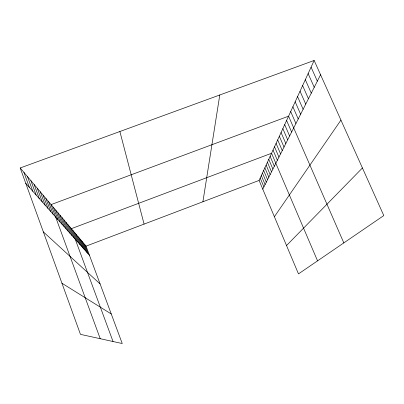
<?xml version="1.0" encoding="UTF-8"?>
<svg xmlns="http://www.w3.org/2000/svg" width="404" height="404" viewBox="0 0 404 404"><rect width="100%" height="100%" fill="white"/><g stroke="black" fill="none" stroke-linecap="round" stroke-linejoin="round"><path stroke-width="0.61" d="M202.904 201.763L219.791 94.975M259.085 180.421L314.155 60.464L383.8 215.574L298.48 273.897L259.085 180.421L86.057 246.137L20.2 167.973L314.155 60.464M262.767 189.158L320.569 74.745M274.387 216.726L340.936 120.109M286.527 245.536L362.428 167.973M61.953 283.244L111.257 313.974M43.349 231.891L100.106 283.951M25.74 183.27L89.436 255.237M311.075 67.175L317.332 81.153M308.131 73.584L314.236 87.279M305.318 79.719L311.277 93.137M302.621 85.592L308.444 98.743M300.036 91.223L305.732 104.116M297.556 96.622L303.126 109.267M295.178 101.803L300.632 114.216M292.89 106.782L298.228 118.968M290.693 111.575L295.92 123.533M343.824 242.9L288.577 116.18L51.066 204.606L100.227 338.704M286.598 120.488L291.622 132.042M284.689 124.649L289.623 136.007M282.851 128.659L287.688 139.829M281.068 132.537L285.82 143.526M279.351 136.279L284.017 147.096M277.684 139.905L282.27 150.551M276.078 143.41L280.583 153.894M274.518 146.803L278.947 157.126M273.013 150.086L277.366 160.257M317.549 260.863L271.549 153.273L71.341 228.674L113.034 341.516M270.13 156.358L274.346 166.236M268.756 159.353L272.907 169.089M267.423 162.262L271.508 171.857M266.125 165.079L270.15 174.548M264.867 167.822L268.832 177.159M263.645 170.483L267.549 179.694M262.459 173.074L266.302 182.159M261.302 175.588L265.09 184.557M260.176 178.038L263.913 186.89M86.057 246.137L122.24 343.536L80.467 334.366L20.2 167.973M84.769 244.612L88.193 253.833M83.446 243.041L86.916 252.389M82.083 241.425L85.603 250.904M80.684 239.764L84.249 249.374M79.24 238.052L82.855 247.798M77.755 236.29L81.421 246.177M76.225 234.472L79.942 244.511M74.649 232.598L78.416 242.789M73.023 230.669L76.846 241.011M69.609 226.619L73.548 237.284M67.822 224.493L71.821 235.33M65.973 222.301L70.033 233.31M64.059 220.029L68.185 231.224M62.08 217.68L66.271 229.063M60.029 215.251L64.292 226.826M57.908 212.731L62.241 224.508M55.712 210.12L60.11 222.104M53.429 207.414L57.908 219.614M48.53 201.596L53.166 214.256M45.894 198.465L50.616 211.373M43.147 195.208L47.96 208.373M40.284 191.809L45.187 205.242M37.299 188.264L42.299 201.975M34.178 184.567L39.279 198.566M30.921 180.699L36.128 195.001M27.512 176.649L32.825 191.274M23.942 172.412L29.366 187.365M119.882 131.512L144.082 224.099"/></g></svg>
